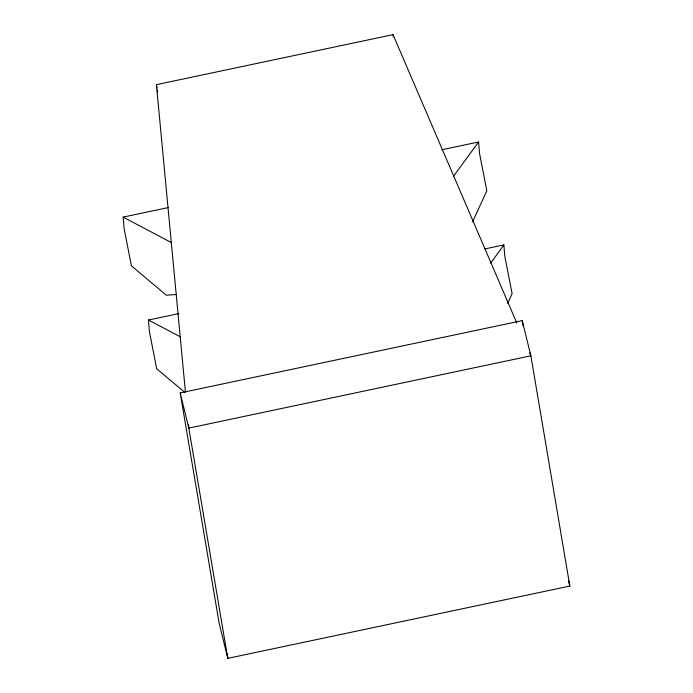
<?xml version="1.0" encoding="UTF-8"?>
<svg xmlns="http://www.w3.org/2000/svg" width="693" height="693" viewBox="0 0 693 693"><rect width="100%" height="100%" fill="white"/><g stroke="black" fill="none" stroke-linecap="round" stroke-linejoin="round"><path stroke-width="1.04" d="M472.617 221.743L486.841 190.74L479.547 153.456L478.594 141.987L441.796 149.766M507.674 303.343L512.118 293.65L504.825 256.367L503.872 244.906L484.944 248.908M478.594 141.987L453.309 176.524M490.696 263.141L503.872 244.906M185.377 391.493L156.41 84.65L393.026 34.65L516.796 322.999M176.057 294.508L166.363 295.209L131.41 265.852L124.116 228.569L123.163 217.108L168.373 207.553M185.144 392.662L156.687 368.763L149.393 331.479L148.441 320.019L178.933 313.574M180.189 392.914L522.236 320.625L530.881 355.812L569.837 586.061L227.789 658.35L219.144 623.163L180.189 392.914L188.825 428.101L227.789 658.35L227.313 654.045M123.163 217.108L171.145 242.463M148.441 320.019L180.423 336.85M529.599 352.824L530.881 355.812L188.825 428.101L188.522 424.87M568.563 580.89L569.837 586.061M522.236 320.625L523.137 325.953M393.026 34.65L393.381 36.772M156.41 84.65L156.956 87.846M157.311 89.969L157.675 92.1"/></g></svg>
